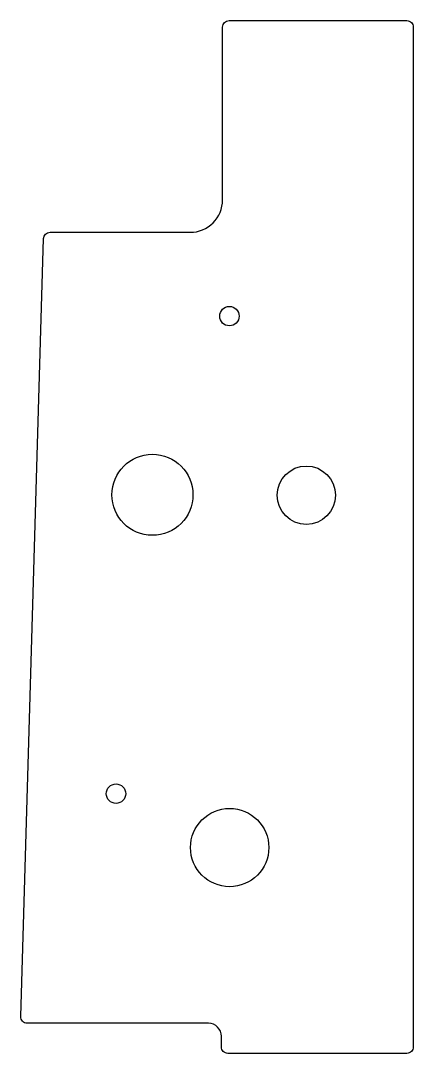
# Model space of a CAD drawing. Header units: millimetres. Extents: x 50 to 111, y 50 to 210.
import ezdxf

# ---------------------------------------------------------------- set-up
doc = ezdxf.new("R2010")
doc.units = ezdxf.units.MM
doc.layers.add('Layer1', color=7, linetype='Continuous')

msp = doc.modelspace()

# ---------------------------------------------------------------- linework, layer by layer
at = {"layer": 'Layer1'}
msp.add_lwpolyline([(109.63, 50), (82, 50, -0.414214), (81, 51), (81, 52.65, 0.414214), (79, 54.65), (51, 54.65, -0.422833), (50, 55.68), (53.53, 175.95, -0.405646), (54.53, 176.92), (76.18, 176.92, 0.414214), (81.18, 181.92), (81.18, 208.64, -0.414214), (82.18, 209.64), (109.63, 209.64, -0.414214), (110.63, 208.64), (110.63, 51, -0.414214)], format="xyb", close=True, dxfattribs=at)
for centre, radius in [((82.23, 163.96), 1.5), ((70.34, 136.34), 6.26), ((94.11, 136.28), 4.51), ((64.72, 90.14), 1.5)]:
    msp.add_circle(centre, radius, dxfattribs=at)
at = {"layer": 'Layer1', "lineweight": -3}
msp.add_circle((82.27, 81.81), 6.05, dxfattribs=at)

doc.saveas('drawing.dxf')
